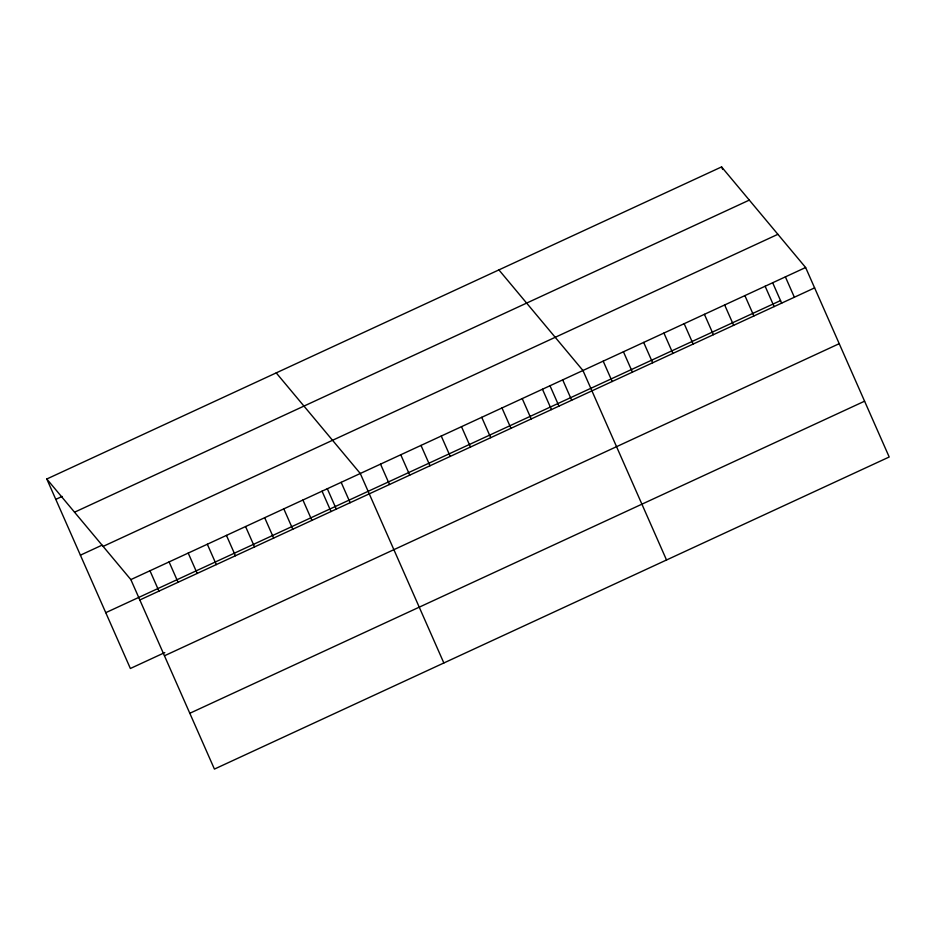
<?xml version="1.0" encoding="UTF-8"?>
<svg xmlns="http://www.w3.org/2000/svg" width="936" height="936" viewBox="0 0 936 936"><rect width="100%" height="100%" fill="white"/><g stroke="black" fill="none" stroke-linecap="round" stroke-linejoin="round"><path stroke-width="1.4" d="M46.8 478.998L721.574 166.912L805.627 267.509L889.2 457.002L214.426 769.088L130.853 579.606L46.8 478.998L130.373 668.491L164.794 652.567M55.786 499.368L62.15 496.419M74.541 512.203L749.303 200.105M80.402 555.177L102.071 545.15M103.112 546.402L777.886 234.316M130.853 579.606L805.627 267.509M105.756 612.682L780.53 300.585M139.838 599.964L814.612 287.878M164.455 655.785L839.218 343.688M189.809 713.279L864.583 401.193M498.9 269.896L582.952 370.504L666.526 559.997M276.225 372.891L360.278 473.487L443.851 662.98M785.386 276.869L794.36 297.238M721.574 166.912L722.697 169.451M772.645 282.695L781.7 303.241M765.133 286.24L774.119 306.599M744.892 295.601L753.878 315.97M724.651 304.96L733.637 325.33M704.41 314.32L713.396 334.69M684.169 323.692L693.143 344.05M663.928 333.052L672.902 353.422M643.675 342.412L652.661 362.782M623.434 351.772L632.42 372.142M603.193 361.144L612.179 381.502M562.712 379.864L571.685 400.234M549.97 385.69L559.026 406.236M542.459 389.224L551.444 409.594M522.218 398.584L531.203 418.954M501.977 407.956L510.962 428.314M481.736 417.316L490.721 437.685M461.495 426.676L470.48 447.045M441.254 436.036L450.228 456.405M421.001 445.407L429.987 465.765M400.76 454.767L409.746 475.137M380.519 464.127L389.505 484.497M341.16 482.332L350.146 502.702M327.296 488.674L336.352 509.219M322.042 491.178L331.028 511.547M302.925 500.023L311.899 520.381M283.807 508.856L292.781 529.226M264.689 517.702L273.663 538.071M245.571 526.547L254.545 546.916M226.442 535.392L235.427 555.762M207.324 544.237L216.31 564.595M188.206 553.071L197.192 573.44M169.088 561.916L178.074 582.286M149.971 570.761L158.956 591.131"/></g></svg>
